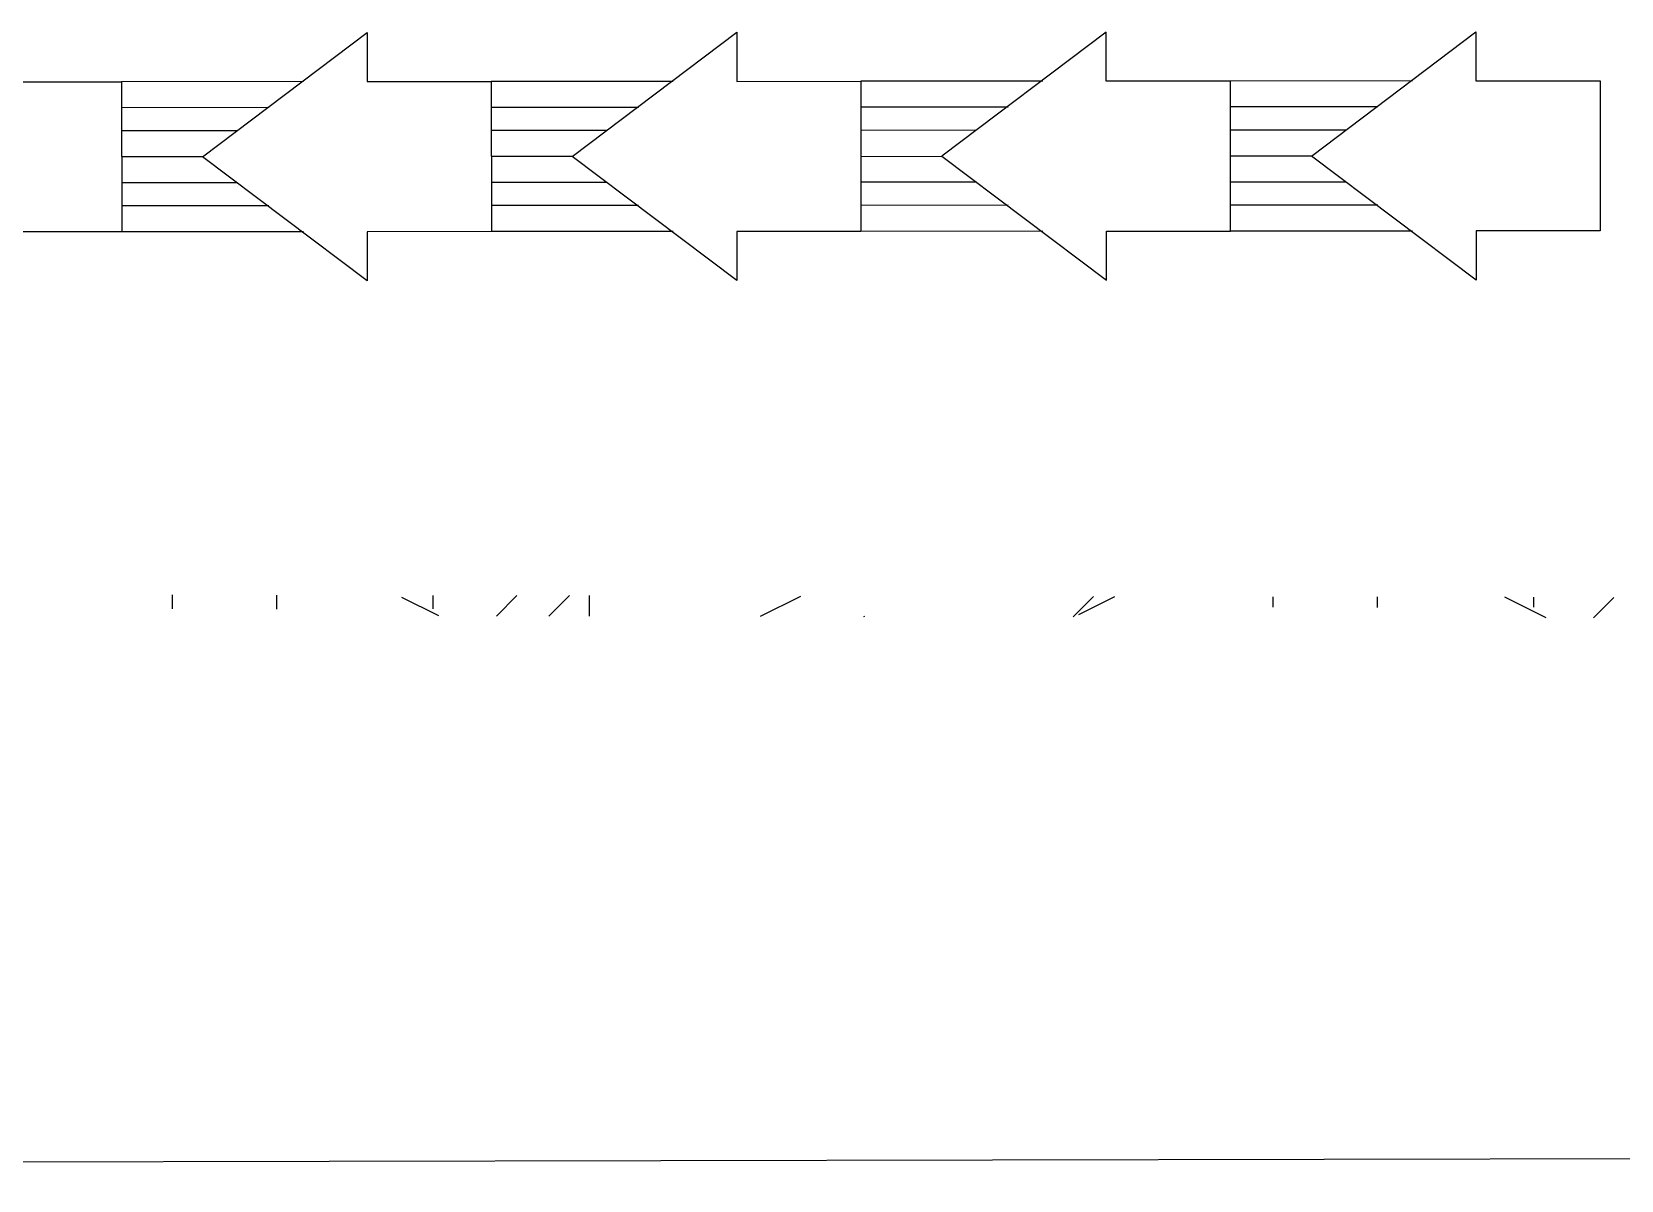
# Model space of a CAD drawing. Header units: metres. Extents: x -1164 to -1017, y 3 to 563.
# Drawn here: x -1052.657 to -1048.787, y 508.477 to 511.274 of the extents above; entities that cross this region are included whole.
import ezdxf

# ---------------------------------------------------------------- set-up
doc = ezdxf.new("R2010")
doc.units = ezdxf.units.M
doc.layers.add('A-DETL-GENF', color=7, linetype='Continuous', lineweight=9)
doc.layers.add('A-GENM', color=7, linetype='Continuous', lineweight=35)

# ---------------------------------------------------------------- blocks, each defined once
blk = doc.blocks.new('T2DPAA-T2D-C3S-SD-M2D-100020_250_dwg-40816774-DRG 2873021 - motorway level drainage')
at = {"color": 253, "lineweight": 25, "true_color": 0xa3a3a3}
for p, q in [((63.9371, -447.688), (63.8448, -447.3416)), ((64.02, -447.7533), (63.9059, -447.3253)), ((63.8628, -447.6278), (63.7904, -447.356)), ((63.6667, -447.8474), (63.5527, -447.4194)), ((63.7061, -447.7496), (63.6138, -447.4031)), ((63.7406, -447.6604), (63.6681, -447.3886)), ((64.2517, -448.6229), (64.1377, -448.1949)), ((64.0946, -448.4974), (64.0222, -448.2257)), ((64.1688, -448.5577), (64.0765, -448.2112)), ((63.9723, -448.53), (63.8999, -448.2583)), ((63.8984, -448.717), (63.7844, -448.289)), ((63.9378, -448.6192), (63.8455, -448.2728)), ((64.4006, -449.4273), (64.3082, -449.0809)), ((64.4834, -449.4926), (64.3694, -449.0646)), ((64.3263, -449.3671), (64.2539, -449.0953)), ((64.1302, -449.5867), (64.0161, -449.1587)), ((64.1696, -449.4889), (64.0773, -449.1424)), ((64.204, -449.3997), (64.1316, -449.1279)), ((64.7151, -450.3622), (64.6011, -449.9342)), ((64.558, -450.2368), (64.4856, -449.965)), ((64.6323, -450.297), (64.54, -449.9505)), ((64.4013, -450.3585), (64.309, -450.0121)), ((64.4357, -450.2693), (64.3633, -449.9976)), ((64.3619, -450.4564), (64.2478, -450.0284))]:
    blk.add_line(p, q, dxfattribs=at)
at = {"color": 253, "lineweight": 25, "true_color": 0xa3a3a3, "flags": 128}
for points in [[(63.5483, -446.6929), (63.9436, -447.0023), (63.8281, -447.0331), (63.9059, -447.3252), (63.5526, -447.4193), (63.4748, -447.1272), (63.3593, -447.158), (63.5483, -446.6929), (63.4976, -446.5027)], [(63.78, -447.5625), (64.1753, -447.8719), (64.0598, -447.9027), (64.1376, -448.1948), (63.7844, -448.289), (63.7065, -447.9969), (63.591, -448.0276), (63.78, -447.5625), (63.7293, -447.3723)], [(64.0117, -448.4322), (64.407, -448.7416), (64.2915, -448.7724), (64.3694, -449.0645), (64.0161, -449.1586), (63.9383, -448.8665), (63.8228, -448.8973), (64.0117, -448.4322), (63.961, -448.242)], [(64.1927, -449.1116), (64.2434, -449.3019), (64.0545, -449.7669), (64.17, -449.7362), (64.2478, -450.0283), (64.6011, -449.9342), (64.5232, -449.642), (64.6387, -449.6113), (64.2434, -449.3019)], [(64.4752, -450.1715), (64.8705, -450.4809), (64.755, -450.5117), (64.8328, -450.8038), (64.4795, -450.8979), (64.4017, -450.6058), (64.2862, -450.6366), (64.4752, -450.1715), (64.4245, -449.9813)]]:
    blk.add_lwpolyline(points, dxfattribs=at)
blk = doc.blocks.new('T2DPAA-T2D-PWC-SD-M2D-100001_ProposedDrainage_rvt-2-DRG 2873021 - motorway level drainage')
at = {"color": 253, "lineweight": 25, "true_color": 0xa3a3a3, "rotation": 75.11694444444437}
blk.add_blockref('T2DPAA-T2D-C3S-SD-M2D-100020_250_dwg-40816774-DRG 2873021 - motorway level drainage', (-1569.5164, 564.2847), dxfattribs=at)
blk = doc.blocks.new('CE_01F_FP39_76 - CE_01F_FP39_76-5339157-DRG 2873021 - motorway level drainage')
at = {"layer": 'A-GENM', "lineweight": 25, "true_color": 0xa3a3a3}
h = blk.add_hatch(dxfattribs=at)
h.set_pattern_fill('FP_47', color=253, style=0, pattern_type=2)
h.set_pattern_definition([(180.095, (-1117.316, 504.399), (-2.535785, -2.544208), [0.25396, -0.38094, 0.12698, -0.38094, -1.397]), (180.095, (-1117.316, 504.399), (-2.535785, -2.544208), [-1.143, 0.12698, -1.27]), (180.095, (-1118.586, 504.143), (-2.535785, -2.544208), [0.12698, -2.413]), (180.095, (-1117.824, 504.017), (-2.535785, -2.544208), [0.12698, -0.25396, 0.12698, -2.032]), (180.095, (-1119.093, 503.888), (-2.535785, -2.544208), [0.25396, -2.286]), (180.095, (-1119.347, 503.761), (-2.535785, -2.544208), [0.12698, -2.413]), (180.095, (-1118.585, 503.508), (-2.535785, -2.544208), [0.25396, -2.286]), (180.095, (-1117.315, 503.383), (-2.535785, -2.544208), [0.12698, -0.25396, 0.12698, -0.63489, -1.397]), (180.095, (-1117.315, 503.383), (-2.535785, -2.544208), [-1.143, 0.38094, -1.016]), (180.095, (-1119.092, 503.126), (-2.535785, -2.544208), [0.25396, -2.286]), (180.095, (-1117.568, 503.002), (-2.535785, -2.544208), [0.25396, -0.12698, 0.12698, -1.016, -1.016]), (180.095, (-1117.568, 503.002), (-2.535785, -2.544208), [-1.524, 0.12698, -0.88885]), (180.095, (-1117.441, 502.875), (-2.535785, -2.544208), [0.12698, -2.413]), (180.095, (-1118.329, 502.746), (-2.535785, -2.544208), [0.12698, -0.12698, 0.12698, -2.159]), (180.095, (-1117.948, 502.62), (-2.535785, -2.544208), [0.12698, -2.413]), (180.095, (-1119.599, 502.49), (-2.535785, -2.544208), [0.12698, -2.413]), (180.095, (-1118.456, 502.365), (-2.535785, -2.544208), [0.12698, -1.016, 0.12698, -1.27]), (180.095, (-1118.456, 502.238), (-2.535785, -2.544208), [0.25396, -2.286]), (180.095, (-1118.963, 502.11), (-2.535785, -2.544208), [0.25396, -2.286]), (180.095, (-1117.439, 501.986), (-2.535785, -2.544208), [0.12698, -1.524, 0.25396, -0.63489]), (270.095, (-1117.314, 503.256), (2.544208, -2.535785), [0.508, -0.508, 0.254, -1.27]), (270.095, (-1117.441, 503.256), (2.544208, -2.535785), [0.127, -0.889, 0.254, -1.27]), (270.095, (-1117.569, 503.891), (2.544208, -2.535785), [0.381, -2.159]), (270.095, (-1117.696, 503.891), (2.544208, -2.535785), [0.254, -2.286]), (270.095, (-1117.824, 504.271), (2.544208, -2.535785), [0.127, -1.524, 0.127, -0.127, -0.635]), (270.095, (-1117.824, 504.271), (2.544208, -2.535785), [-1.905, 0.254, -0.381]), (270.095, (-1118.078, 504.271), (2.544208, -2.535785), [0.127, -0.889, 0.127, -1.397]), (270.095, (-1118.203, 503.255), (2.544208, -2.535785), [0.254, -0.381, 0.127, -0.127, -1.651]), (270.095, (-1118.203, 503.255), (2.544208, -2.535785), [-0.889, 0.254, -1.397]), (270.095, (-1118.331, 503.762), (2.544208, -2.535785), [0.254, -1.397, 0.127, -0.762]), (270.095, (-1118.459, 504.27), (2.544208, -2.535785), [0.127, -0.127, 0.254, -2.032]), (270.095, (-1118.71, 502.619), (2.544208, -2.535785), [0.127, -2.413]), (270.095, (-1118.837, 502.619), (2.544208, -2.535785), [0.254, -0.254, 0.127, -0.127, -1.778]), (270.095, (-1118.837, 502.619), (2.544208, -2.535785), [-0.762, 0.254, -1.524]), (270.095, (-1118.966, 503.761), (2.544208, -2.535785), [0.127, -0.127, 0.127, -0.254, -1.905]), (270.095, (-1118.966, 503.761), (2.544208, -2.535785), [-0.635, 0.127, -1.778]), (270.095, (-1119.345, 502.872), (2.544208, -2.535785), [0.508, -2.032]), (270.095, (-1119.473, 503.126), (2.544208, -2.535785), [0.508, -0.381, 0.254, -1.397]), (270.095, (-1119.601, 504.141), (2.544208, -2.535785), [0.127, -0.381, 0.254, -1.778]), (270.095, (-1119.728, 503.887), (2.544208, -2.535785), [0.381, -2.159]), (225.099, (-1118.332, 504.397), (0.0043887, -2.5399238), [0.17959, -3.412]), (225.099, (-1119.729, 504.268), (0.0043887, -2.5399238), [0.17959, -3.053, 0.17959, -0.17959]), (225.099, (-1118.078, 504.144), (0.0043887, -2.5399238), [0.17959, -1.437, 0.17959, -1.796]), (225.099, (-1118.713, 504.143), (0.0043887, -2.5399238), [0.17959, -2.873, 0.17959, -0.35918]), (225.099, (-1118.84, 504.143), (0.0043887, -2.5399238), [0.35918, -1.437, 0.35918, -1.437]), (225.099, (-1118.204, 503.89), (0.0043887, -2.5399238), [0.17956, -1.616, 0.17956, -0.17956, -1.437]), (225.099, (-1118.204, 503.89), (0.0043887, -2.5399238), [-2.155, 0.17956, -1.257]), (225.099, (-1119.474, 503.761), (0.0043887, -2.5399238), [0.17959, -0.17959, 0.17959, -3.053]), (225.099, (-1117.696, 503.637), (0.0043887, -2.5399238), [0.17959, -2.155, 0.17959, -1.078]), (225.099, (-1119.727, 503.379), (0.0043887, -2.5399238), [0.17956, -0.17956, 0.17956, -0.71835, -2.335]), (225.099, (-1119.727, 503.379), (0.0043887, -2.5399238), [-1.257, 0.17956, -2.155]), (225.099, (-1118.203, 503.001), (0.0043887, -2.5399238), [0.17959, -3.412]), (225.099, (-1117.568, 502.875), (0.0043887, -2.5399238), [0.35918, -3.233]), (225.099, (-1117.313, 502.621), (0.0043887, -2.5399238), [0.17959, -0.17959, 0.17959, -3.053]), (225.099, (-1118.709, 502.238), (0.0043887, -2.5399238), [0.17959, -3.412]), (225.099, (-1119.471, 501.983), (0.0043887, -2.5399238), [0.17959, -3.412]), (315.09, (-1118.459, 504.143), (0.0039897, -2.5399244), [0.17959, -3.412]), (315.09, (-1118.586, 504.143), (0.0039897, -2.5399244), [0.17959, -3.412]), (315.09, (-1117.824, 504.017), (0.0039897, -2.5399244), [0.17959, -0.71835, 0.35918, -2.335]), (315.09, (-1117.316, 504.018), (0.0039897, -2.5399244), [0.17959, -3.412]), (315.09, (-1118.966, 503.634), (0.0039897, -2.5399244), [0.17959, -1.437, 0.17959, -1.796]), (315.09, (-1119.093, 503.634), (0.0039897, -2.5399244), [0.17956, -1.078, 0.17956, -1.077, -1.078]), (315.09, (-1119.093, 503.634), (0.0039897, -2.5399244), [-2.514, 0.17956, -0.8981]), (315.09, (-1117.569, 503.51), (0.0039897, -2.5399244), [0.17959, -3.412]), (315.09, (-1119.6, 503.379), (0.0039897, -2.5399244), [0.35913, -0.89794, 0.17956, -0.17956, -1.976]), (315.09, (-1119.6, 503.379), (0.0039897, -2.5399244), [-1.616, 0.17956, -1.796]), (315.09, (-1117.949, 503.001), (0.0039897, -2.5399244), [0.17959, -3.412]), (315.09, (-1118.965, 502.999), (0.0039897, -2.5399244), [0.35918, -3.233]), (315.09, (-1119.092, 502.999), (0.0039897, -2.5399244), [0.17959, -3.412]), (315.09, (-1118.329, 502.746), (0.0039897, -2.5399244), [0.17959, -3.412]), (315.09, (-1117.567, 502.367), (0.0039897, -2.5399244), [0.17959, -3.412]), (315.09, (-1119.599, 502.363), (0.0039897, -2.5399244), [0.17959, -3.412]), (206.664, (-1117.57, 504.399), (-2.5401694, -0.0043868), [0.28393, -5.395]), (206.664, (-1117.316, 504.145), (-2.5401694, -0.0043868), [0.28393, -5.395]), (206.664, (-1117.316, 504.018), (-2.5401694, -0.0043868), [0.28393, -5.395]), (206.664, (-1117.951, 504.017), (-2.5401694, -0.0043868), [0.28393, -5.395]), (206.664, (-1117.823, 503.509), (-2.5401694, -0.0043868), [0.28393, -5.395]), (206.664, (-1117.823, 503.382), (-2.5401694, -0.0043868), [0.28393, -5.395]), (206.664, (-1118.33, 502.873), (-2.5401694, -0.0043868), [0.28393, -5.395]), (206.664, (-1118.456, 502.746), (-2.5401694, -0.0043868), [0.28393, -5.395]), (206.664, (-1117.44, 502.494), (-2.5401694, -0.0043868), [0.28393, -5.395]), (206.664, (-1118.202, 502.493), (-2.5401694, -0.0043868), [0.28393, -5.395]), (243.533, (-1119.475, 504.396), (0.004347, -2.5401695), [0.28396, -5.395]), (243.533, (-1118.839, 504.016), (0.004347, -2.5401695), [0.28396, -5.395]), (243.533, (-1118.458, 503.762), (0.004347, -2.5401695), [0.28396, -5.395]), (243.533, (-1118.838, 503.381), (0.004347, -2.5401695), [0.28396, -5.395]), (243.533, (-1118.965, 503.38), (0.004347, -2.5401695), [0.28396, -5.395]), (243.533, (-1118.076, 503.001), (0.004347, -2.5401695), [0.28396, -5.395]), (243.533, (-1117.822, 502.874), (0.004347, -2.5401695), [0.28396, -5.395]), (243.533, (-1118.837, 502.365), (0.004347, -2.5401695), [0.28396, -5.395]), (243.533, (-1117.82, 502.112), (0.004347, -2.5401695), [0.28396, -5.395]), (296.656, (-1117.441, 502.875), (0.0040322, -2.54017), [0.28396, -5.395]), (296.656, (-1118.964, 502.872), (0.0040322, -2.54017), [0.28396, -5.395]), (296.656, (-1117.314, 502.748), (0.0040322, -2.54017), [0.28396, -5.395]), (296.656, (-1119.345, 502.364), (0.0040322, -2.54017), [0.28396, -5.395]), (296.656, (-1117.694, 502.24), (0.0040322, -2.54017), [0.28396, -5.395]), (296.656, (-1118.201, 502.112), (0.0040322, -2.54017), [0.28396, -5.395]), (333.526, (-1118.332, 504.397), (2.54017, 0.0040367), [0.28393, -5.395]), (333.526, (-1117.824, 504.144), (2.54017, 0.0040367), [0.28393, -5.395]), (333.526, (-1119.601, 504.014), (2.54017, 0.0040367), [0.28393, -5.395]), (333.526, (-1119.347, 503.761), (2.54017, 0.0040367), [0.28393, -5.395]), (333.526, (-1118.331, 503.508), (2.54017, 0.0040367), [0.28393, -5.395]), (333.526, (-1117.696, 503.383), (2.54017, 0.0040367), [0.28393, -5.395]), (333.526, (-1118.457, 503.381), (2.54017, 0.0040367), [0.28393, -5.395]), (333.526, (-1118.076, 503.128), (2.54017, 0.0040367), [0.28393, -5.395]), (333.526, (-1118.075, 502.493), (2.54017, 0.0040367), [0.28393, -5.395]), (333.526, (-1117.312, 501.986), (2.54017, 0.0040367), [0.28393, -5.395]), (333.526, (-1118.836, 501.984), (2.54017, 0.0040367), [0.28393, -5.395]), (333.526, (-1119.09, 501.983), (2.54017, 0.0040367), [0.28393, -5.395])])
h.paths.add_polyline_path([(0.01, 0), (0.01, -0.05), (2.39, -0.05), (2.39, 0)])
blk = doc.blocks.new('CE_01F_FP39_77 - CE_01F_FP39_77-5340006-DRG 2873021 - motorway level drainage')
at = {"layer": 'A-GENM', "lineweight": 25, "true_color": 0xa3a3a3}
h = blk.add_hatch(dxfattribs=at)
h.set_pattern_fill('FP_48', color=253, style=0, pattern_type=2)
h.set_pattern_definition([(180.095, (-1119.716, 504.399), (-2.535785, -2.544208), [0.25396, -0.38094, 0.12698, -0.38094, -1.397]), (180.095, (-1119.716, 504.399), (-2.535785, -2.544208), [-1.143, 0.12698, -1.27]), (180.095, (-1120.986, 504.143), (-2.535785, -2.544208), [0.12698, -2.413]), (180.095, (-1120.224, 504.017), (-2.535785, -2.544208), [0.12698, -0.25396, 0.12698, -2.032]), (180.095, (-1121.493, 503.888), (-2.535785, -2.544208), [0.25396, -2.286]), (180.095, (-1121.747, 503.761), (-2.535785, -2.544208), [0.12698, -2.413]), (180.095, (-1120.985, 503.508), (-2.535785, -2.544208), [0.25396, -2.286]), (180.095, (-1119.715, 503.383), (-2.535785, -2.544208), [0.12698, -0.25396, 0.12698, -0.63489, -1.397]), (180.095, (-1119.715, 503.383), (-2.535785, -2.544208), [-1.143, 0.38094, -1.016]), (180.095, (-1121.492, 503.126), (-2.535785, -2.544208), [0.25396, -2.286]), (180.095, (-1119.968, 503.002), (-2.535785, -2.544208), [0.25396, -0.12698, 0.12698, -1.016, -1.016]), (180.095, (-1119.968, 503.002), (-2.535785, -2.544208), [-1.524, 0.12698, -0.88885]), (180.095, (-1119.841, 502.875), (-2.535785, -2.544208), [0.12698, -2.413]), (180.095, (-1120.729, 502.746), (-2.535785, -2.544208), [0.12698, -0.12698, 0.12698, -2.159]), (180.095, (-1120.348, 502.62), (-2.535785, -2.544208), [0.12698, -2.413]), (180.095, (-1121.999, 502.49), (-2.535785, -2.544208), [0.12698, -2.413]), (180.095, (-1120.856, 502.365), (-2.535785, -2.544208), [0.12698, -1.016, 0.12698, -1.27]), (180.095, (-1120.856, 502.238), (-2.535785, -2.544208), [0.25396, -2.286]), (180.095, (-1121.363, 502.11), (-2.535785, -2.544208), [0.25396, -2.286]), (180.095, (-1119.839, 501.986), (-2.535785, -2.544208), [0.12698, -1.524, 0.25396, -0.63489]), (270.095, (-1119.714, 503.256), (2.544208, -2.535785), [0.508, -0.508, 0.254, -1.27]), (270.095, (-1119.841, 503.256), (2.544208, -2.535785), [0.127, -0.889, 0.254, -1.27]), (270.095, (-1119.969, 503.891), (2.544208, -2.535785), [0.381, -2.159]), (270.095, (-1120.096, 503.891), (2.544208, -2.535785), [0.254, -2.286]), (270.095, (-1120.224, 504.271), (2.544208, -2.535785), [0.127, -1.524, 0.127, -0.127, -0.635]), (270.095, (-1120.224, 504.271), (2.544208, -2.535785), [-1.905, 0.254, -0.381]), (270.095, (-1120.478, 504.271), (2.544208, -2.535785), [0.127, -0.889, 0.127, -1.397]), (270.095, (-1120.603, 503.255), (2.544208, -2.535785), [0.254, -0.381, 0.127, -0.127, -1.651]), (270.095, (-1120.603, 503.255), (2.544208, -2.535785), [-0.889, 0.254, -1.397]), (270.095, (-1120.731, 503.762), (2.544208, -2.535785), [0.254, -1.397, 0.127, -0.762]), (270.095, (-1120.859, 504.27), (2.544208, -2.535785), [0.127, -0.127, 0.254, -2.032]), (270.095, (-1121.11, 502.619), (2.544208, -2.535785), [0.127, -2.413]), (270.095, (-1121.237, 502.619), (2.544208, -2.535785), [0.254, -0.254, 0.127, -0.127, -1.778]), (270.095, (-1121.237, 502.619), (2.544208, -2.535785), [-0.762, 0.254, -1.524]), (270.095, (-1121.366, 503.761), (2.544208, -2.535785), [0.127, -0.127, 0.127, -0.254, -1.905]), (270.095, (-1121.366, 503.761), (2.544208, -2.535785), [-0.635, 0.127, -1.778]), (270.095, (-1121.745, 502.872), (2.544208, -2.535785), [0.508, -2.032]), (270.095, (-1121.873, 503.126), (2.544208, -2.535785), [0.508, -0.381, 0.254, -1.397]), (270.095, (-1122.001, 504.141), (2.544208, -2.535785), [0.127, -0.381, 0.254, -1.778]), (270.095, (-1122.128, 503.887), (2.544208, -2.535785), [0.381, -2.159]), (225.099, (-1120.732, 504.397), (0.0043887, -2.5399238), [0.17959, -3.412]), (225.099, (-1122.129, 504.268), (0.0043887, -2.5399238), [0.17959, -3.053, 0.17959, -0.17959]), (225.099, (-1120.478, 504.144), (0.0043887, -2.5399238), [0.17959, -1.437, 0.17959, -1.796]), (225.099, (-1121.113, 504.143), (0.0043887, -2.5399238), [0.17959, -2.873, 0.17959, -0.35918]), (225.099, (-1121.24, 504.143), (0.0043887, -2.5399238), [0.35918, -1.437, 0.35918, -1.437]), (225.099, (-1120.604, 503.89), (0.0043887, -2.5399238), [0.17956, -1.616, 0.17956, -0.17956, -1.437]), (225.099, (-1120.604, 503.89), (0.0043887, -2.5399238), [-2.155, 0.17956, -1.257]), (225.099, (-1121.874, 503.761), (0.0043887, -2.5399238), [0.17959, -0.17959, 0.17959, -3.053]), (225.099, (-1120.096, 503.637), (0.0043887, -2.5399238), [0.17959, -2.155, 0.17959, -1.078]), (225.099, (-1122.127, 503.379), (0.0043887, -2.5399238), [0.17956, -0.17956, 0.17956, -0.71835, -2.335]), (225.099, (-1122.127, 503.379), (0.0043887, -2.5399238), [-1.257, 0.17956, -2.155]), (225.099, (-1120.603, 503.001), (0.0043887, -2.5399238), [0.17959, -3.412]), (225.099, (-1119.968, 502.875), (0.0043887, -2.5399238), [0.35918, -3.233]), (225.099, (-1119.713, 502.621), (0.0043887, -2.5399238), [0.17959, -0.17959, 0.17959, -3.053]), (225.099, (-1121.109, 502.238), (0.0043887, -2.5399238), [0.17959, -3.412]), (225.099, (-1121.871, 501.983), (0.0043887, -2.5399238), [0.17959, -3.412]), (315.09, (-1120.859, 504.143), (0.0039897, -2.5399244), [0.17959, -3.412]), (315.09, (-1120.986, 504.143), (0.0039897, -2.5399244), [0.17959, -3.412]), (315.09, (-1120.224, 504.017), (0.0039897, -2.5399244), [0.17959, -0.71835, 0.35918, -2.335]), (315.09, (-1119.716, 504.018), (0.0039897, -2.5399244), [0.17959, -3.412]), (315.09, (-1121.366, 503.634), (0.0039897, -2.5399244), [0.17959, -1.437, 0.17959, -1.796]), (315.09, (-1121.493, 503.634), (0.0039897, -2.5399244), [0.17956, -1.078, 0.17956, -1.077, -1.078]), (315.09, (-1121.493, 503.634), (0.0039897, -2.5399244), [-2.514, 0.17956, -0.8981]), (315.09, (-1119.969, 503.51), (0.0039897, -2.5399244), [0.17959, -3.412]), (315.09, (-1122, 503.379), (0.0039897, -2.5399244), [0.35913, -0.89794, 0.17956, -0.17956, -1.976]), (315.09, (-1122, 503.379), (0.0039897, -2.5399244), [-1.616, 0.17956, -1.796]), (315.09, (-1120.349, 503.001), (0.0039897, -2.5399244), [0.17959, -3.412]), (315.09, (-1121.365, 502.999), (0.0039897, -2.5399244), [0.35918, -3.233]), (315.09, (-1121.492, 502.999), (0.0039897, -2.5399244), [0.17959, -3.412]), (315.09, (-1120.729, 502.746), (0.0039897, -2.5399244), [0.17959, -3.412]), (315.09, (-1119.967, 502.367), (0.0039897, -2.5399244), [0.17959, -3.412]), (315.09, (-1121.999, 502.363), (0.0039897, -2.5399244), [0.17959, -3.412]), (206.664, (-1119.97, 504.399), (-2.5401694, -0.0043868), [0.28393, -5.395]), (206.664, (-1119.716, 504.145), (-2.5401694, -0.0043868), [0.28393, -5.395]), (206.664, (-1119.716, 504.018), (-2.5401694, -0.0043868), [0.28393, -5.395]), (206.664, (-1120.351, 504.017), (-2.5401694, -0.0043868), [0.28393, -5.395]), (206.664, (-1120.223, 503.509), (-2.5401694, -0.0043868), [0.28393, -5.395]), (206.664, (-1120.223, 503.382), (-2.5401694, -0.0043868), [0.28393, -5.395]), (206.664, (-1120.73, 502.873), (-2.5401694, -0.0043868), [0.28393, -5.395]), (206.664, (-1120.856, 502.746), (-2.5401694, -0.0043868), [0.28393, -5.395]), (206.664, (-1119.84, 502.494), (-2.5401694, -0.0043868), [0.28393, -5.395]), (206.664, (-1120.602, 502.493), (-2.5401694, -0.0043868), [0.28393, -5.395]), (243.533, (-1121.875, 504.396), (0.004347, -2.5401695), [0.28396, -5.395]), (243.533, (-1121.239, 504.016), (0.004347, -2.5401695), [0.28396, -5.395]), (243.533, (-1120.858, 503.762), (0.004347, -2.5401695), [0.28396, -5.395]), (243.533, (-1121.238, 503.381), (0.004347, -2.5401695), [0.28396, -5.395]), (243.533, (-1121.365, 503.38), (0.004347, -2.5401695), [0.28396, -5.395]), (243.533, (-1120.476, 503.001), (0.004347, -2.5401695), [0.28396, -5.395]), (243.533, (-1120.222, 502.874), (0.004347, -2.5401695), [0.28396, -5.395]), (243.533, (-1121.237, 502.365), (0.004347, -2.5401695), [0.28396, -5.395]), (243.533, (-1120.22, 502.112), (0.004347, -2.5401695), [0.28396, -5.395]), (296.656, (-1119.841, 502.875), (0.0040322, -2.54017), [0.28396, -5.395]), (296.656, (-1121.364, 502.872), (0.0040322, -2.54017), [0.28396, -5.395]), (296.656, (-1119.714, 502.748), (0.0040322, -2.54017), [0.28396, -5.395]), (296.656, (-1121.745, 502.364), (0.0040322, -2.54017), [0.28396, -5.395]), (296.656, (-1120.094, 502.24), (0.0040322, -2.54017), [0.28396, -5.395]), (296.656, (-1120.601, 502.112), (0.0040322, -2.54017), [0.28396, -5.395]), (333.526, (-1120.732, 504.397), (2.54017, 0.0040367), [0.28393, -5.395]), (333.526, (-1120.224, 504.144), (2.54017, 0.0040367), [0.28393, -5.395]), (333.526, (-1122.001, 504.014), (2.54017, 0.0040367), [0.28393, -5.395]), (333.526, (-1121.747, 503.761), (2.54017, 0.0040367), [0.28393, -5.395]), (333.526, (-1120.731, 503.508), (2.54017, 0.0040367), [0.28393, -5.395]), (333.526, (-1120.096, 503.383), (2.54017, 0.0040367), [0.28393, -5.395]), (333.526, (-1120.857, 503.381), (2.54017, 0.0040367), [0.28393, -5.395]), (333.526, (-1120.476, 503.128), (2.54017, 0.0040367), [0.28393, -5.395]), (333.526, (-1120.475, 502.493), (2.54017, 0.0040367), [0.28393, -5.395]), (333.526, (-1119.712, 501.986), (2.54017, 0.0040367), [0.28393, -5.395]), (333.526, (-1121.236, 501.984), (2.54017, 0.0040367), [0.28393, -5.395]), (333.526, (-1121.49, 501.983), (2.54017, 0.0040367), [0.28393, -5.395])])
h.paths.add_polyline_path([(0.01, 0), (0.01, -0.05), (2.39, -0.05), (2.39, 0)])

msp = doc.modelspace()

# ---------------------------------------------------------------- linework, layer by layer
at = {"layer": 'A-DETL-GENF', "color": 161, "lineweight": 25, "true_color": 0xa3a3ff}
msp.add_line((-1032.728375, 508.5624452), (-1074.4160583, 508.4773578), dxfattribs=at)

# ---------------------------------------------------------------- block references
at = {"lineweight": 5}
msp.add_blockref('T2DPAA-T2D-PWC-SD-M2D-100001_ProposedDrainage_rvt-2-DRG 2873021 - motorway level drainage', (68.3458246, 0), dxfattribs=at)
at = {"layer": 'A-GENM', "color": 254, "lineweight": 25, "true_color": 0xd4d4d4}
for name, p, rotation in [('CE_01F_FP39_77 - CE_01F_FP39_77-5340006-DRG 2873021 - motorway level drainage', (-1050.2569439, 509.8492856), 179.9052963654633), ('CE_01F_FP39_76 - CE_01F_FP39_76-5339157-DRG 2873021 - motorway level drainage', (-1047.8569472, 509.8453186), 179.9052963659597)]:
    msp.add_blockref(name, p, dxfattribs=dict(at, rotation=rotation))

doc.saveas('drawing.dxf')
